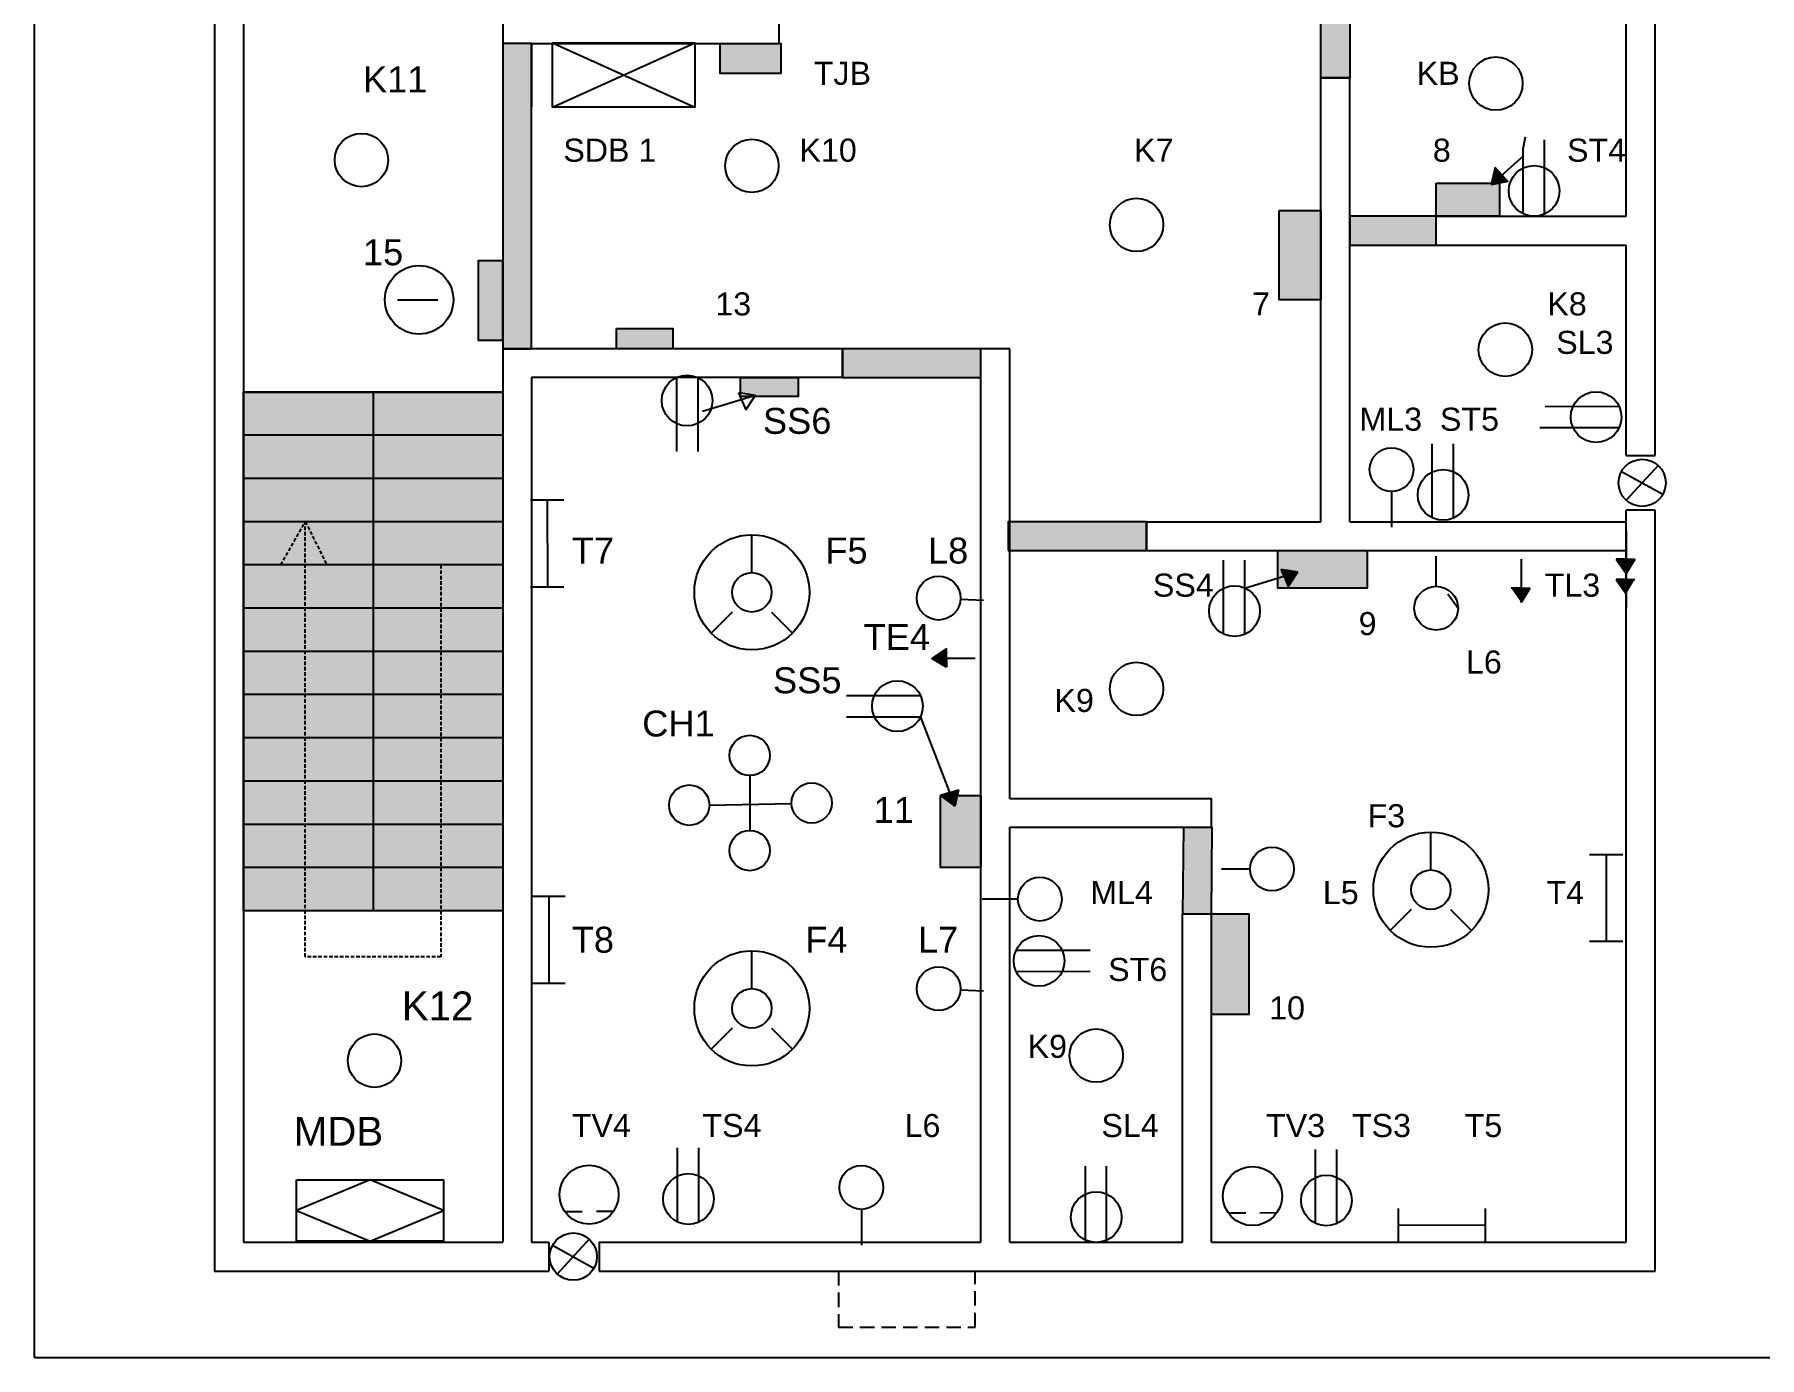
# Model space of a CAD drawing. Header units: inches. Extents: x -866 to 823, y 98 to 33361.
# Drawn here: x -353 to 246, y 128 to 588 of the extents above; entities that cross this region are included whole.
import ezdxf

# ---------------------------------------------------------------- set-up
doc = ezdxf.new("R2010")
doc.units = ezdxf.units.IN
doc.header["$LTSCALE"] = 5
doc.header["$MEASUREMENT"] = 0
doc.linetypes.add('DASHED2', pattern=[0.375, 0.25, -0.125])
doc.linetypes.add('DASHEDX2', pattern=[1.5, 1, -0.5])
doc.styles.get("Standard").update_dxf_attribs({"font": 'arial.ttf', "height": 12})

msp = doc.modelspace()

# ---------------------------------------------------------------- hatches: boundary and pattern name
at = {"linetype": 'Continuous'}
h = msp.add_hatch(color=252, dxfattribs=at)
h.paths.add_polyline_path([(68.5, 282.4), (55.5, 282.4), (55.5, 247.5), (68.5, 247.5)])
h.paths.add_polyline_path([(-24.5, 323.5), (-38.5, 323.5), (-38.5, 298.5), (-24.5, 298.5)])
h.paths.add_polyline_path([(109.5, 408.5), (78.5, 408.5), (78.5, 395.5), (109.5, 395.5)])
h.paths.add_polyline_path([(155.5, 536), (133.5, 536), (133.5, 524.5), (155.5, 524.5)])
h.paths.add_polyline_path([(93.5, 526.5), (79, 526.5), (79, 495.5), (93.5, 495.5)])
h.paths.add_polyline_path([(-37, 746), (-58.5, 746), (-58.5, 736.5), (-37, 736.5)])
h.paths.add_polyline_path([(75, 747.5), (60, 747.5), (60, 736.5), (75, 736.5)])
h.paths.add_polyline_path([(103.5, 747.5), (89.5, 747.5), (89.5, 736.5), (103.5, 736.5)])
h.paths.add_polyline_path([(76.5, 911.5), (48.5, 911.5), (48.5, 903.5), (76.5, 903.5)])
h.paths.add_polyline_path([(10.5, 911.5), (-19.5, 911.5), (-19.5, 903), (10.5, 903)])
h.paths.add_polyline_path([(-94, 584.5), (-115, 584.5), (-115, 574), (-94, 574)])
h.paths.add_polyline_path([(-131.5, 485.5), (-151, 485.5), (-151, 478.5), (-131.5, 478.5)])
h.paths.add_polyline_path([(-190.5, 509), (-199, 509), (-199, 481.5), (-190.5, 481.5)])
h = msp.add_hatch(color=54, dxfattribs=at)
h.paths.add_polyline_path([(-140.5, 676.5), (-180.5, 676.5), (-180.5, 666.5), (-140.5, 666.5)])
h.paths.add_polyline_path([(103.5, 620.5), (93.5, 620.5), (93.5, 572.5), (103.5, 572.5)])
h = msp.add_hatch(color=44, dxfattribs=at)
h.paths.add_polyline_path([(-180.5, 562.5), (-190.5, 562.5), (-190.5, 478.5), (-180.5, 478.5)])
h.paths.add_polyline_path([(-180.5, 584.5), (-190.5, 584.5), (-190.5, 562.5), (-180.5, 562.5)])
h = msp.add_hatch(color=42, dxfattribs=at)
h.paths.add_polyline_path([(-180.5, 562.5), (-190.5, 562.5), (-190.5, 478.5), (-180.5, 478.5)])
h.paths.add_polyline_path([(-180.5, 584.5), (-190.5, 584.5), (-190.5, 562.5), (-180.5, 562.5)])
for color, points in [(73, [(-94, 584.5), (-115, 584.5), (-115, 574), (-94, 574)]), (54, [(133.5, 524.5), (103.5, 524.5), (103.5, 514.5), (133.5, 514.5)]), (52, [(-24.5, 478.5), (-72.5, 478.5), (-72.5, 468.5), (-24.5, 468.5)]), (252, [(-88, 468.5), (-108, 468.5), (-108, 463.3), (-102.8, 462.47), (-103.11, 462), (-88, 462)]), (52, [(33, 418.5), (-14.5, 418.5), (-14.5, 408.5), (33, 408.5)]), (56, [(55.79, 312.4), (45.79, 312.5), (45.5, 282.5), (55.5, 282.5)])]:
    msp.add_hatch(color=color, dxfattribs=at).paths.add_polyline_path(points)
at = {"linetype": 'Continuous', "true_color": 0x000000}
h = msp.add_hatch(color=18, dxfattribs=at)
h.paths.add_polyline_path([(152.64, 535.45), (156.36, 538.79), (154.03, 541.39)])
h.paths.add_polyline_path([(152.64, 535.45), (158.36, 536.55), (156.36, 538.79)])
at = {"linetype": 'Continuous'}
h = msp.add_hatch(color=256, dxfattribs=at)
h.paths.add_polyline_path([(154.03, 541.39), (152.64, 535.45), (156.36, 538.79)])
h.paths.add_polyline_path([(152.64, 535.45), (158.36, 536.55), (156.36, 538.79)])
h = msp.add_hatch(color=254, dxfattribs=at)
h.paths.add_polyline_path([(-190.5, 433.5), (-235.5, 433.5), (-235.5, 418.5), (-190.5, 418.5)])
h.paths.add_polyline_path([(-190.5, 463.5), (-235.5, 463.5), (-235.5, 448.5), (-190.5, 448.5)])
h.paths.add_polyline_path([(-235.5, 463.5), (-280.5, 463.5), (-280.5, 448.5), (-235.5, 448.5)])
h.paths.add_polyline_path([(-235.5, 448.5), (-280.5, 448.5), (-280.5, 433.5), (-235.5, 433.5)])
h.paths.add_polyline_path([(-190.5, 448.5), (-235.5, 448.5), (-235.5, 433.5), (-190.5, 433.5)])
h.paths.add_polyline_path([(-190.5, 418.5), (-235.5, 418.5), (-235.5, 403.5), (-190.5, 403.5)])
h.paths.add_polyline_path([(-235.5, 433.5), (-280.5, 433.5), (-280.5, 418.5), (-235.5, 418.5)])
h.paths.add_polyline_path([(-235.5, 418.5), (-259, 418.5), (-251.5, 403.5), (-235.5, 403.5)])
h.paths.add_polyline_path([(-235.5, 403.5), (-259, 403.5), (-259, 388.5), (-235.5, 388.5)])
h.paths.add_polyline_path([(-212, 403.5), (-235.5, 403.5), (-235.5, 388.5), (-212, 388.5)])
h.paths.add_polyline_path([(-190.5, 403.5), (-212, 403.5), (-212, 388.5), (-190.5, 388.5)])
h.paths.add_polyline_path([(-259, 403.5), (-280.5, 403.5), (-280.5, 388.5), (-259, 388.5)])
h.paths.add_polyline_path([(-259, 388.5), (-280.5, 388.5), (-280.5, 373.5), (-259, 373.5)])
h.paths.add_polyline_path([(-235.5, 388.5), (-259, 388.5), (-259, 373.5), (-235.5, 373.5)])
h.paths.add_polyline_path([(-190.5, 388.5), (-212, 388.5), (-212, 373.5), (-190.5, 373.5)])
h.paths.add_polyline_path([(-190.5, 373.5), (-212, 373.5), (-212, 358.5), (-190.5, 358.5)])
h.paths.add_polyline_path([(-212, 373.5), (-235.5, 373.5), (-235.5, 358.5), (-212, 358.5)])
h.paths.add_polyline_path([(-235.5, 373.5), (-259, 373.5), (-259, 358.5), (-235.5, 358.5)])
h.paths.add_polyline_path([(-259, 373.5), (-280.5, 373.5), (-280.5, 358.5), (-259, 358.5)])
h.paths.add_polyline_path([(-259, 358.5), (-280.5, 358.5), (-280.5, 343.5), (-259, 343.5)])
h.paths.add_polyline_path([(-235.5, 358.5), (-259, 358.5), (-259, 343.5), (-235.5, 343.5)])
h.paths.add_polyline_path([(-212, 358.5), (-235.5, 358.5), (-235.5, 343.5), (-212, 343.5)])
h.paths.add_polyline_path([(-190.5, 358.5), (-212, 358.5), (-212, 343.5), (-190.5, 343.5)])
h.paths.add_polyline_path([(-190.5, 343.5), (-212, 343.5), (-212, 328.5), (-190.5, 328.5)])
h.paths.add_polyline_path([(-212, 343.5), (-235.5, 343.5), (-235.5, 328.5), (-212, 328.5)])
h.paths.add_polyline_path([(-235.5, 343.5), (-259, 343.5), (-259, 328.5), (-235.5, 328.5)])
h.paths.add_polyline_path([(-259, 343.5), (-280.5, 343.5), (-280.5, 328.5), (-259, 328.5)])
h.paths.add_polyline_path([(-259, 328.5), (-280.5, 328.5), (-280.5, 313.5), (-259, 313.5)])
h.paths.add_polyline_path([(-235.5, 328.5), (-259, 328.5), (-259, 313.5), (-235.5, 313.5)])
h.paths.add_polyline_path([(-235.5, 313.5), (-259, 313.5), (-259, 298.5), (-235.5, 298.5)])
h.paths.add_polyline_path([(-235.5, 298.5), (-259, 298.5), (-259, 283.5), (-235.5, 283.5)])
h.paths.add_polyline_path([(-212, 298.5), (-235.5, 298.5), (-235.5, 283.5), (-212, 283.5)])
h.paths.add_polyline_path([(-190.5, 298.5), (-212, 298.5), (-212, 283.5), (-190.5, 283.5)])
h.paths.add_polyline_path([(-190.5, 313.5), (-212, 313.5), (-212, 298.5), (-190.5, 298.5)])
h.paths.add_polyline_path([(-190.5, 328.5), (-212, 328.5), (-212, 313.5), (-190.5, 313.5)])
h.paths.add_polyline_path([(-212, 328.5), (-235.5, 328.5), (-235.5, 313.5), (-212, 313.5)])
h.paths.add_polyline_path([(-212, 313.5), (-235.5, 313.5), (-235.5, 298.5), (-212, 298.5)])
h.paths.add_polyline_path([(-259, 313.5), (-280.5, 313.5), (-280.5, 298.5), (-259, 298.5)])
h.paths.add_polyline_path([(-259, 298.5), (-280.5, 298.5), (-280.5, 283.5), (-259, 283.5)])
h.paths.add_polyline_path([(-259, 418.5), (-267.5, 403.5), (-259, 403.5)])
h.paths.add_polyline_path([(-259, 418.5), (-259, 403.5), (-251.5, 403.5)], flags=16)
h.paths.add_polyline_path([(-259, 418.5), (-280.5, 418.5), (-280.5, 403.5), (-267.5, 403.5)])
h = msp.add_hatch(color=254, dxfattribs=at)
h.set_gradient(color1=(84, 140, 187), one_color=1, tint=1, name='HEMISPHERICAL')
h.paths.add_polyline_path([(-235.5, 463.5), (-280.5, 463.5), (-280.5, 448.5), (-235.5, 448.5)])
h.paths.add_polyline_path([(-190.5, 463.5), (-235.5, 463.5), (-235.5, 448.5), (-190.5, 448.5)])
h.paths.add_polyline_path([(-190.5, 448.5), (-235.5, 448.5), (-235.5, 433.5), (-190.5, 433.5)])
h.paths.add_polyline_path([(-235.5, 448.5), (-280.5, 448.5), (-280.5, 433.5), (-235.5, 433.5)])
h.paths.add_polyline_path([(-235.5, 433.5), (-280.5, 433.5), (-280.5, 418.5), (-235.5, 418.5)])
h.paths.add_polyline_path([(-190.5, 433.5), (-235.5, 433.5), (-235.5, 418.5), (-190.5, 418.5)])
h.paths.add_polyline_path([(-190.5, 403.5), (-212, 403.5), (-212, 388.5), (-190.5, 388.5)])
h.paths.add_polyline_path([(-212, 403.5), (-235.5, 403.5), (-235.5, 388.5), (-212, 388.5)])
h.paths.add_polyline_path([(-190.5, 418.5), (-235.5, 418.5), (-235.5, 403.5), (-190.5, 403.5)])
h.paths.add_polyline_path([(-235.5, 418.5), (-259, 418.5), (-251.5, 403.5), (-235.5, 403.5)])
h.paths.add_polyline_path([(-259, 418.5), (-259, 403.5), (-251.5, 403.5)], flags=16)
h.paths.add_polyline_path([(-259, 418.5), (-267.5, 403.5), (-259, 403.5)])
h.paths.add_polyline_path([(-259, 418.5), (-280.5, 418.5), (-280.5, 403.5), (-267.5, 403.5)])
h.paths.add_polyline_path([(-259, 403.5), (-280.5, 403.5), (-280.5, 388.5), (-259, 388.5)])
h.paths.add_polyline_path([(-235.5, 403.5), (-259, 403.5), (-259, 388.5), (-235.5, 388.5)])
h.paths.add_polyline_path([(-212, 373.5), (-235.5, 373.5), (-235.5, 358.5), (-212, 358.5)])
h.paths.add_polyline_path([(-212, 388.5), (-235.5, 388.5), (-235.5, 373.5), (-212, 373.5)])
h.paths.add_polyline_path([(-235.5, 388.5), (-259, 388.5), (-259, 373.5), (-235.5, 373.5)])
h.paths.add_polyline_path([(-235.5, 373.5), (-259, 373.5), (-259, 358.5), (-235.5, 358.5)])
h.paths.add_polyline_path([(-259, 388.5), (-280.5, 388.5), (-280.5, 373.5), (-259, 373.5)])
h.paths.add_polyline_path([(-259, 373.5), (-280.5, 373.5), (-280.5, 358.5), (-259, 358.5)])
h.paths.add_polyline_path([(-259, 343.5), (-280.5, 343.5), (-280.5, 328.5), (-259, 328.5)])
h.paths.add_polyline_path([(-259, 358.5), (-280.5, 358.5), (-280.5, 343.5), (-259, 343.5)])
h.paths.add_polyline_path([(-235.5, 358.5), (-259, 358.5), (-259, 343.5), (-235.5, 343.5)])
h.paths.add_polyline_path([(-235.5, 343.5), (-259, 343.5), (-259, 328.5), (-235.5, 328.5)])
h.paths.add_polyline_path([(-212, 343.5), (-235.5, 343.5), (-235.5, 328.5), (-212, 328.5)])
h.paths.add_polyline_path([(-212, 358.5), (-235.5, 358.5), (-235.5, 343.5), (-212, 343.5)])
h.paths.add_polyline_path([(-190.5, 358.5), (-212, 358.5), (-212, 343.5), (-190.5, 343.5)])
h.paths.add_polyline_path([(-190.5, 373.5), (-212, 373.5), (-212, 358.5), (-190.5, 358.5)])
h.paths.add_polyline_path([(-190.5, 388.5), (-212, 388.5), (-212, 373.5), (-190.5, 373.5)])
h.paths.add_polyline_path([(-190.5, 343.5), (-212, 343.5), (-212, 328.5), (-190.5, 328.5)])
h.paths.add_polyline_path([(-190.5, 313.5), (-212, 313.5), (-212, 298.5), (-190.5, 298.5)])
h.paths.add_polyline_path([(-212, 328.5), (-235.5, 328.5), (-235.5, 313.5), (-212, 313.5)])
h.paths.add_polyline_path([(-235.5, 328.5), (-259, 328.5), (-259, 313.5), (-235.5, 313.5)])
h.paths.add_polyline_path([(-259, 328.5), (-280.5, 328.5), (-280.5, 313.5), (-259, 313.5)])
h.paths.add_polyline_path([(-259, 313.5), (-280.5, 313.5), (-280.5, 298.5), (-259, 298.5)])
h.paths.add_polyline_path([(-259, 298.5), (-280.5, 298.5), (-280.5, 283.5), (-259, 283.5)])
h.paths.add_polyline_path([(-235.5, 298.5), (-259, 298.5), (-259, 283.5), (-235.5, 283.5)])
h.paths.add_polyline_path([(-235.5, 313.5), (-259, 313.5), (-259, 298.5), (-235.5, 298.5)])
h.paths.add_polyline_path([(-212, 313.5), (-235.5, 313.5), (-235.5, 298.5), (-212, 298.5)])
h.paths.add_polyline_path([(-212, 298.5), (-235.5, 298.5), (-235.5, 283.5), (-212, 283.5)])
h.paths.add_polyline_path([(-190.5, 298.5), (-212, 298.5), (-212, 283.5), (-190.5, 283.5)])
h = msp.add_hatch(color=254, dxfattribs=at)
h.set_gradient(color1=(84, 140, 187), one_color=1, tint=1, name='SPHERICAL')
h.paths.add_polyline_path([(-235.5, 463.5), (-280.5, 463.5), (-280.5, 448.5), (-235.5, 448.5)])
h.paths.add_polyline_path([(-190.5, 463.5), (-235.5, 463.5), (-235.5, 448.5), (-190.5, 448.5)])
h.paths.add_polyline_path([(-190.5, 448.5), (-235.5, 448.5), (-235.5, 433.5), (-190.5, 433.5)])
h.paths.add_polyline_path([(-235.5, 448.5), (-280.5, 448.5), (-280.5, 433.5), (-235.5, 433.5)])
h.paths.add_polyline_path([(-190.5, 433.5), (-235.5, 433.5), (-235.5, 418.5), (-190.5, 418.5)])
h.paths.add_polyline_path([(-235.5, 433.5), (-280.5, 433.5), (-280.5, 418.5), (-235.5, 418.5)])
h.paths.add_polyline_path([(-259, 418.5), (-280.5, 418.5), (-280.5, 403.5), (-267.5, 403.5)])
h.paths.add_polyline_path([(-259, 418.5), (-267.5, 403.5), (-259, 403.5)])
h.paths.add_polyline_path([(-259, 418.5), (-259, 403.5), (-251.5, 403.5)])
h.paths.add_polyline_path([(-235.5, 418.5), (-259, 418.5), (-251.5, 403.5), (-235.5, 403.5)])
h.paths.add_polyline_path([(-190.5, 418.5), (-235.5, 418.5), (-235.5, 403.5), (-190.5, 403.5)])
h.paths.add_polyline_path([(-259, 403.5), (-280.5, 403.5), (-280.5, 388.5), (-259, 388.5)])
h.paths.add_polyline_path([(-235.5, 403.5), (-259, 403.5), (-259, 388.5), (-235.5, 388.5)])
h.paths.add_polyline_path([(-212, 403.5), (-235.5, 403.5), (-235.5, 388.5), (-212, 388.5)])
h.paths.add_polyline_path([(-190.5, 403.5), (-212, 403.5), (-212, 388.5), (-190.5, 388.5)])
h.paths.add_polyline_path([(-190.5, 388.5), (-212, 388.5), (-212, 373.5), (-190.5, 373.5)])
h.paths.add_polyline_path([(-212, 388.5), (-235.5, 388.5), (-235.5, 373.5), (-212, 373.5)])
h.paths.add_polyline_path([(-235.5, 388.5), (-259, 388.5), (-259, 373.5), (-235.5, 373.5)])
h.paths.add_polyline_path([(-259, 388.5), (-280.5, 388.5), (-280.5, 373.5), (-259, 373.5)])
h.paths.add_polyline_path([(-259, 373.5), (-280.5, 373.5), (-280.5, 358.5), (-259, 358.5)])
h.paths.add_polyline_path([(-235.5, 373.5), (-259, 373.5), (-259, 358.5), (-235.5, 358.5)])
h.paths.add_polyline_path([(-212, 373.5), (-235.5, 373.5), (-235.5, 358.5), (-212, 358.5)])
h.paths.add_polyline_path([(-190.5, 373.5), (-212, 373.5), (-212, 358.5), (-190.5, 358.5)])
h.paths.add_polyline_path([(-259, 358.5), (-280.5, 358.5), (-280.5, 343.5), (-259, 343.5)])
h.paths.add_polyline_path([(-235.5, 358.5), (-259, 358.5), (-259, 343.5), (-235.5, 343.5)])
h.paths.add_polyline_path([(-212, 358.5), (-235.5, 358.5), (-235.5, 343.5), (-212, 343.5)])
h.paths.add_polyline_path([(-190.5, 358.5), (-212, 358.5), (-212, 343.5), (-190.5, 343.5)])
h.paths.add_polyline_path([(-190.5, 343.5), (-212, 343.5), (-212, 328.5), (-190.5, 328.5)])
h.paths.add_polyline_path([(-190.5, 328.5), (-212, 328.5), (-212, 313.5), (-190.5, 313.5)])
h.paths.add_polyline_path([(-212, 328.5), (-235.5, 328.5), (-235.5, 313.5), (-212, 313.5)])
h.paths.add_polyline_path([(-212, 343.5), (-235.5, 343.5), (-235.5, 328.5), (-212, 328.5)])
h.paths.add_polyline_path([(-235.5, 343.5), (-259, 343.5), (-259, 328.5), (-235.5, 328.5)])
h.paths.add_polyline_path([(-235.5, 328.5), (-259, 328.5), (-259, 313.5), (-235.5, 313.5)])
h.paths.add_polyline_path([(-259, 328.5), (-280.5, 328.5), (-280.5, 313.5), (-259, 313.5)])
h.paths.add_polyline_path([(-259, 343.5), (-280.5, 343.5), (-280.5, 328.5), (-259, 328.5)])
h.paths.add_polyline_path([(-259, 313.5), (-280.5, 313.5), (-280.5, 298.5), (-259, 298.5)])
h.paths.add_polyline_path([(-235.5, 313.5), (-259, 313.5), (-259, 298.5), (-235.5, 298.5)])
h.paths.add_polyline_path([(-212, 313.5), (-235.5, 313.5), (-235.5, 298.5), (-212, 298.5)])
h.paths.add_polyline_path([(-190.5, 313.5), (-212, 313.5), (-212, 298.5), (-190.5, 298.5)])
h.paths.add_polyline_path([(-190.5, 298.5), (-212, 298.5), (-212, 283.5), (-190.5, 283.5)])
h.paths.add_polyline_path([(-212, 298.5), (-235.5, 298.5), (-235.5, 283.5), (-212, 283.5)])
h.paths.add_polyline_path([(-235.5, 298.5), (-259, 298.5), (-259, 283.5), (-235.5, 283.5)])
h.paths.add_polyline_path([(-259, 298.5), (-280.5, 298.5), (-280.5, 283.5), (-259, 283.5)])
h = msp.add_hatch(color=146, dxfattribs=at)
h.set_gradient(color1=(35, 64, 88), color2=(91, 145, 190), one_color=1, tint=0.55, name='INVCURVED')
h.paths.add_polyline_path([(-235.5, 463.5), (-280.5, 463.5), (-280.5, 448.5), (-235.5, 448.5)])
h.paths.add_polyline_path([(-190.5, 463.5), (-235.5, 463.5), (-235.5, 448.5), (-190.5, 448.5)])
h.paths.add_polyline_path([(-235.5, 448.5), (-280.5, 448.5), (-280.5, 433.5), (-235.5, 433.5)])
h.paths.add_polyline_path([(-190.5, 448.5), (-235.5, 448.5), (-235.5, 433.5), (-190.5, 433.5)])
h.paths.add_polyline_path([(-235.5, 433.5), (-280.5, 433.5), (-280.5, 418.5), (-235.5, 418.5)])
h.paths.add_polyline_path([(-190.5, 433.5), (-235.5, 433.5), (-235.5, 418.5), (-190.5, 418.5)])
h.paths.add_polyline_path([(-259, 418.5), (-280.5, 418.5), (-280.5, 403.5), (-267.5, 403.5)])
h.paths.add_polyline_path([(-259, 418.5), (-267.5, 403.5), (-259, 403.5)], flags=16)
h.paths.add_polyline_path([(-259, 418.5), (-259, 403.5), (-251.5, 403.5)], flags=16)
h.paths.add_polyline_path([(-235.5, 418.5), (-259, 418.5), (-251.5, 403.5), (-235.5, 403.5)])
h.paths.add_polyline_path([(-190.5, 418.5), (-235.5, 418.5), (-235.5, 403.5), (-190.5, 403.5)])
h.paths.add_polyline_path([(-259, 403.5), (-280.5, 403.5), (-280.5, 388.5), (-259, 388.5)])
h.paths.add_polyline_path([(-235.5, 403.5), (-259, 403.5), (-259, 388.5), (-235.5, 388.5)])
h.paths.add_polyline_path([(-212, 403.5), (-235.5, 403.5), (-235.5, 388.5), (-212, 388.5)])
h.paths.add_polyline_path([(-190.5, 403.5), (-212, 403.5), (-212, 388.5), (-190.5, 388.5)])
h.paths.add_polyline_path([(-259, 388.5), (-280.5, 388.5), (-280.5, 373.5), (-259, 373.5)])
h.paths.add_polyline_path([(-235.5, 388.5), (-259, 388.5), (-259, 373.5), (-235.5, 373.5)])
h.paths.add_polyline_path([(-212, 388.5), (-235.5, 388.5), (-235.5, 373.5), (-212, 373.5)])
h.paths.add_polyline_path([(-190.5, 388.5), (-212, 388.5), (-212, 373.5), (-190.5, 373.5)])
h.paths.add_polyline_path([(-259, 373.5), (-280.5, 373.5), (-280.5, 358.5), (-259, 358.5)])
h.paths.add_polyline_path([(-235.5, 373.5), (-259, 373.5), (-259, 358.5), (-235.5, 358.5)])
h.paths.add_polyline_path([(-212, 373.5), (-235.5, 373.5), (-235.5, 358.5), (-212, 358.5)])
h.paths.add_polyline_path([(-190.5, 373.5), (-212, 373.5), (-212, 358.5), (-190.5, 358.5)])
h.paths.add_polyline_path([(-259, 358.5), (-280.5, 358.5), (-280.5, 343.5), (-259, 343.5)])
h.paths.add_polyline_path([(-235.5, 358.5), (-259, 358.5), (-259, 343.5), (-235.5, 343.5)])
h.paths.add_polyline_path([(-212, 358.5), (-235.5, 358.5), (-235.5, 343.5), (-212, 343.5)])
h.paths.add_polyline_path([(-190.5, 358.5), (-212, 358.5), (-212, 343.5), (-190.5, 343.5)])
h.paths.add_polyline_path([(-259, 343.5), (-280.5, 343.5), (-280.5, 328.5), (-259, 328.5)])
h.paths.add_polyline_path([(-235.5, 343.5), (-259, 343.5), (-259, 328.5), (-235.5, 328.5)])
h.paths.add_polyline_path([(-212, 343.5), (-235.5, 343.5), (-235.5, 328.5), (-212, 328.5)])
h.paths.add_polyline_path([(-190.5, 343.5), (-212, 343.5), (-212, 328.5), (-190.5, 328.5)])
h.paths.add_polyline_path([(-259, 328.5), (-280.5, 328.5), (-280.5, 313.5), (-259, 313.5)])
h.paths.add_polyline_path([(-235.5, 328.5), (-259, 328.5), (-259, 313.5), (-235.5, 313.5)])
h.paths.add_polyline_path([(-212, 328.5), (-235.5, 328.5), (-235.5, 313.5), (-212, 313.5)])
h.paths.add_polyline_path([(-190.5, 328.5), (-212, 328.5), (-212, 313.5), (-190.5, 313.5)])
h.paths.add_polyline_path([(-259, 313.5), (-280.5, 313.5), (-280.5, 298.5), (-259, 298.5)])
h.paths.add_polyline_path([(-235.5, 313.5), (-259, 313.5), (-259, 298.5), (-235.5, 298.5)])
h.paths.add_polyline_path([(-212, 313.5), (-235.5, 313.5), (-235.5, 298.5), (-212, 298.5)])
h.paths.add_polyline_path([(-190.5, 313.5), (-212, 313.5), (-212, 298.5), (-190.5, 298.5)])
h.paths.add_polyline_path([(-259, 298.5), (-280.5, 298.5), (-280.5, 283.5), (-259, 283.5)])
h.paths.add_polyline_path([(-235.5, 298.5), (-259, 298.5), (-259, 283.5), (-235.5, 283.5)])
h.paths.add_polyline_path([(-212, 298.5), (-235.5, 298.5), (-235.5, 283.5), (-212, 283.5)])
h.paths.add_polyline_path([(-190.5, 298.5), (-212, 298.5), (-212, 283.5), (-190.5, 283.5)])
at = {"linetype": 'Continuous', "true_color": 0x000000}
h = msp.add_hatch(color=18, dxfattribs=at)
h.paths.add_polyline_path([(85.46, 401.09), (80.82, 399.22), (82.12, 395.98)])
h.paths.add_polyline_path([(85.46, 401.09), (79.7, 402.01), (80.82, 399.22)])
at = {"linetype": 'Continuous'}
h = msp.add_hatch(color=256, dxfattribs=at)
h.paths.add_polyline_path([(82.12, 395.98), (85.46, 401.09), (80.82, 399.22)])
h.paths.add_polyline_path([(80.82, 399.22), (85.46, 401.09), (79.7, 402.01)])
at = {"linetype": 'Continuous', "true_color": 0x000000}
h = msp.add_hatch(color=18, dxfattribs=at)
h.paths.add_polyline_path([(199.5, 400.5), (199.5, 405.5), (196, 405.5)])
h.paths.add_polyline_path([(199.5, 400.5), (202.5, 405.5), (199.5, 405.5)])
at = {"linetype": 'Continuous'}
h = msp.add_hatch(color=256, dxfattribs=at)
h.paths.add_polyline_path([(196, 405.5), (199.5, 400.5), (199.5, 405.5)])
h.paths.add_polyline_path([(199.5, 405.5), (199.5, 400.5), (202.5, 405.5)])
h = msp.add_hatch(color=0, dxfattribs=at)
h.paths.add_polyline_path([(202.5, 405.5), (199.5, 405.5), (199.5, 400.5)])
h.paths.add_polyline_path([(199.5, 405.5), (196, 405.5), (199.5, 400.5)])
at = {"linetype": 'Continuous', "true_color": 0x000000}
h = msp.add_hatch(color=18, dxfattribs=at)
h.paths.add_polyline_path([(199.5, 400.5), (199.5, 405.5), (196, 405.5)])
h.paths.add_polyline_path([(199.5, 400.5), (202.5, 405.5), (199.5, 405.5)])
at = {"linetype": 'Continuous'}
h = msp.add_hatch(color=256, dxfattribs=at)
h.paths.add_polyline_path([(196, 405.5), (199.5, 400.5), (199.5, 405.5)])
h.paths.add_polyline_path([(199.5, 405.5), (199.5, 400.5), (202.5, 405.5)])
h = msp.add_hatch(color=0, dxfattribs=at)
h.paths.add_polyline_path([(202.5, 405.5), (199.5, 405.5), (199.5, 400.5)])
h.paths.add_polyline_path([(199.5, 405.5), (196, 405.5), (199.5, 400.5)])
at = {"linetype": 'Continuous', "true_color": 0x000000}
h = msp.add_hatch(color=18, dxfattribs=at)
h.paths.add_polyline_path([(199.5, 400.5), (199.5, 405.5), (196, 405.5)])
h.paths.add_polyline_path([(199.5, 400.5), (202.5, 405.5), (199.5, 405.5)])
h = msp.add_hatch(color=18, dxfattribs=at)
h.paths.add_polyline_path([(163, 390.5), (163, 395.5), (159.5, 395.5)])
h.paths.add_polyline_path([(163, 390.5), (166, 395.5), (163, 395.5)])
at = {"linetype": 'Continuous'}
h = msp.add_hatch(color=256, dxfattribs=at)
h.paths.add_polyline_path([(159.5, 395.5), (163, 390.5), (163, 395.5)])
h.paths.add_polyline_path([(163, 395.5), (163, 390.5), (166, 395.5)])
h = msp.add_hatch(color=0, dxfattribs=at)
h.paths.add_polyline_path([(166, 395.5), (163, 395.5), (163, 390.5)])
h.paths.add_polyline_path([(163, 395.5), (159.5, 395.5), (163, 390.5)])
at = {"linetype": 'Continuous', "true_color": 0x000000}
h = msp.add_hatch(color=18, dxfattribs=at)
h.paths.add_polyline_path([(199.5, 393.5), (199.5, 398.5), (196, 398.5)])
h.paths.add_polyline_path([(199.5, 393.5), (202.5, 398.5), (199.5, 398.5)])
h = msp.add_hatch(color=18, dxfattribs=at)
h.paths.add_polyline_path([(-41.5, 371), (-36.5, 371), (-36.5, 374.5)])
h.paths.add_polyline_path([(-41.5, 371), (-36.5, 368), (-36.5, 371)])
at = {"linetype": 'Continuous'}
h = msp.add_hatch(color=256, dxfattribs=at)
h.paths.add_polyline_path([(-36.5, 374.5), (-41.5, 371), (-36.5, 371)])
h.paths.add_polyline_path([(-41.5, 371), (-36.5, 368), (-36.5, 371)])
at = {"linetype": 'Continuous', "true_color": 0x000000}
h = msp.add_hatch(color=18, dxfattribs=at)
h.paths.add_polyline_path([(-33.62, 319.84), (-35.17, 324.59), (-38.5, 323.5)])
h.paths.add_polyline_path([(-33.62, 319.84), (-32.32, 325.52), (-35.17, 324.59)])
at = {"linetype": 'Continuous'}
h = msp.add_hatch(color=256, dxfattribs=at)
h.paths.add_polyline_path([(-38.5, 323.5), (-33.62, 319.84), (-35.17, 324.59)])
h.paths.add_polyline_path([(-33.62, 319.84), (-32.32, 325.52), (-35.17, 324.59)])

# ---------------------------------------------------------------- linework, layer by layer
for p, q in [((-353, 128.5), (-353, 953.5)), ((209.5, 441.5), (209.5, 726.5)), ((-290.5, 676.5), (-290.5, 158.5)), ((-94.5, 584.5), (-94.5, 676.5)), ((-280.5, 666.5), (-280.5, 168.5)), ((-190.5, 666.5), (-190.5, 562.5)), ((-190.5, 666.5), (-190.5, 562.5)), ((199.5, 524.5), (199.5, 620.5)), ((-180.5, 584.5), (-94.5, 584.5)), ((-180.5, 584.5), (-180.5, 562.5)), ((-173.18, 584.7), (-123.83, 562.3)), ((-173.18, 562.3), (-123.83, 584.7)), ((93.5, 418.5), (93.5, 572.5)), ((93.5, 572.5), (103.5, 572.5)), ((103.5, 486.5), (103.5, 572.5)), ((163.73, 547.85), (164.5, 552)), ((171.12, 525.28), (171.11, 551.01)), ((163.81, 545.46), (152.64, 535.45)), ((163.74, 525.34), (163.73, 547.85)), ((154.03, 541.39), (152.64, 535.45)), ((156.36, 538.79), (154.03, 541.39)), ((163.73, 539.05), (163.73, 542.2)), ((152.64, 535.45), (156.36, 538.79)), ((152.64, 535.45), (156.36, 538.79)), ((158.36, 536.55), (152.64, 535.45)), ((156.36, 538.79), (156.36, 538.79)), ((156.36, 538.79), (158.36, 536.55)), ((133.5, 524.5), (199.5, 524.5)), ((133.5, 514.5), (133.5, 524.5)), ((103.5, 418.5), (103.5, 514.5)), ((133.5, 514.5), (199.5, 514.5)), ((199.5, 441.5), (199.5, 514.5)), ((-227, 495.5), (-213, 495.5)), ((-72.5, 478.5), (-190.5, 478.5)), ((-190.5, 478.5), (-190.5, 168.5)), ((-190.5, 478.5), (-190.5, 168.5)), ((-190.5, 478.5), (-190.5, 168.5)), ((-72.5, 478.5), (-180.5, 478.5)), ((-72.5, 478.5), (-180.5, 478.5)), ((-72.5, 468.5), (-72.5, 478.5)), ((-14.5, 478.5), (-24.5, 478.5)), ((-24.5, 168.5), (-24.5, 478.5)), ((-14.5, 322.5), (-14.5, 478.5)), ((-14.5, 322.5), (-14.5, 478.5)), ((-14.5, 322.5), (-14.5, 478.5)), ((-72.5, 468.5), (-180.5, 468.5)), ((-180.5, 468.5), (-180.5, 168.5)), ((-130.12, 468.57), (-130.12, 442.84)), ((-122.74, 468.5), (-122.74, 445.99)), ((-190.5, 463.5), (-280.5, 463.5)), ((-235.5, 463.5), (-235.5, 283.5)), ((-121.15, 456.88), (-102.8, 462.47)), ((-107.44, 460.61), (-108.56, 463.39)), ((-108.56, 463.39), (-102.8, 462.47)), ((-106.14, 457.36), (-102.8, 462.47)), ((-107.44, 460.61), (-106.14, 457.36)), ((197.02, 458.43), (171.3, 458.41)), ((196.96, 451.05), (169.5, 451.03)), ((-190.5, 448.5), (-280.5, 448.5)), ((-122.74, 445.99), (-122.74, 442.84)), ((132.16, 419.85), (132.15, 445.5)), ((139.54, 419.79), (139.53, 445.52)), ((210.56, 438.03), (199.44, 425.97)), ((199.5, 441.5), (209.5, 441.5)), ((-190.5, 433.5), (-280.5, 433.5)), ((139.53, 432.65), (139.53, 435.8)), ((197.83, 435.98), (212.17, 428.02)), ((-180.81, 426.08), (-169.26, 426.08)), ((-175.04, 426.08), (-174.96, 395.93)), ((118, 429), (118, 416.6)), ((199.5, 168.5), (199.5, 422.5)), ((209.5, 422.5), (199.5, 422.5)), ((209.5, 158.5), (209.5, 422.5)), ((-190.5, 418.5), (-280.5, 418.5)), ((-104, 400.84), (-104, 413.98)), ((33, 418.5), (93.5, 418.5)), ((33, 418.5), (33, 408.5)), ((103.5, 418.5), (199.5, 418.5)), ((199.5, 415.5), (199.5, 400.5)), ((199.5, 415.5), (199.5, 400.5)), ((199.5, 415.5), (199.5, 388.5)), ((33, 408.5), (199.5, 408.5)), ((199.5, 408.5), (199.5, 393.5)), ((-190.5, 403.5), (-280.5, 403.5)), ((59.73, 402.05), (59.73, 405.2)), ((59.74, 379.54), (59.73, 402.05)), ((67.12, 379.48), (67.11, 405.2)), ((80.82, 399.22), (79.7, 402.01)), ((79.7, 402.01), (85.46, 401.09)), ((133.5, 396.1), (133.5, 406.5)), ((163, 405.5), (163, 390.5)), ((199.5, 405.5), (196, 405.5)), ((196, 405.5), (199.5, 400.5)), ((199.5, 405.5), (196, 405.5)), ((196, 405.5), (199.5, 400.5)), ((199.5, 405.5), (196, 405.5)), ((199.5, 400.5), (199.5, 405.5)), ((199.5, 400.5), (199.5, 405.5)), ((199.5, 405.5), (199.5, 405.5)), ((199.5, 405.5), (202.5, 405.5)), ((202.5, 405.5), (199.5, 400.5)), ((199.5, 400.5), (199.5, 405.5)), ((199.5, 400.5), (199.5, 405.5)), ((199.5, 405.5), (199.5, 405.5)), ((199.5, 405.5), (202.5, 405.5)), ((202.5, 405.5), (199.5, 400.5)), ((199.5, 400.5), (199.5, 405.5)), ((199.5, 405.5), (199.5, 405.5)), ((199.5, 405.5), (202.5, 405.5)), ((-180.81, 395.93), (-169.26, 395.93)), ((67.12, 395.5), (85.46, 401.09)), ((85.46, 401.09), (80.82, 399.22)), ((85.46, 401.09), (80.82, 399.22)), ((80.82, 399.22), (82.12, 395.98)), ((80.82, 399.22), (80.82, 399.22)), ((82.12, 395.98), (85.46, 401.09)), ((163, 395.5), (159.5, 395.5)), ((163, 390.5), (163, 395.5)), ((163, 390.5), (163, 395.5)), ((163, 395.5), (163, 395.5)), ((163, 395.5), (166, 395.5)), ((166, 395.5), (163, 390.5)), ((199.5, 398.5), (196, 398.5)), ((196, 398.5), (199.5, 393.5)), ((199.5, 393.5), (199.5, 398.5)), ((199.5, 398.5), (199.5, 398.5)), ((199.5, 398.5), (202.5, 398.5)), ((-31.62, 391.67), (-23.63, 391.32)), ((137.6, 393.5), (141.1, 388.5)), ((-190.5, 388.5), (-280.5, 388.5)), ((-110.84, 387.16), (-118.13, 379.87)), ((-97.16, 387.16), (-89.87, 379.87)), ((-190.5, 373.5), (-280.5, 373.5)), ((-36.5, 374.5), (-41.5, 371)), ((-36.5, 371), (-36.5, 374.5)), ((-26.5, 371), (-41.5, 371)), ((-41.5, 371), (-36.5, 371)), ((-41.5, 371), (-36.5, 371)), ((-36.5, 368), (-41.5, 371)), ((-36.5, 371), (-36.5, 371)), ((-36.5, 371), (-36.5, 368)), ((-190.5, 358.5), (-280.5, 358.5)), ((-45.48, 358.12), (-71.2, 358.11)), ((-68.05, 350.73), (-71.2, 350.73)), ((-45.54, 350.74), (-68.05, 350.73)), ((-45.54, 350.74), (-33.62, 319.84)), ((-190.5, 343.5), (-280.5, 343.5)), ((-104.75, 330.4), (-104.75, 311.4)), ((-190.5, 328.5), (-280.5, 328.5)), ((-35.17, 324.59), (-38.5, 323.5)), ((-38.5, 323.5), (-33.62, 319.84)), ((-35.17, 324.59), (-32.32, 325.52)), ((-33.62, 319.84), (-35.17, 324.59)), ((-33.62, 319.84), (-35.17, 324.59)), ((-35.17, 324.59), (-35.17, 324.59)), ((-32.32, 325.52), (-33.62, 319.84)), ((-118.75, 320.15), (-90.25, 320.76)), ((-14.5, 322.5), (55.5, 322.5)), ((55.5, 312.5), (55.5, 322.5)), ((-190.5, 313.5), (-280.5, 313.5)), ((-14.5, 168.5), (-14.5, 312.5)), ((-14.5, 168.5), (-14.5, 312.5)), ((-14.5, 168.5), (-14.5, 312.5)), ((-14.5, 312.5), (55.5, 312.5)), ((131.68, 297.66), (131.68, 310.8)), ((186.69, 303.07), (198.24, 303.07)), ((192.46, 303.07), (192.54, 272.93)), ((-190.5, 298.5), (-280.5, 298.5)), ((68.9, 298), (59, 298)), ((-180.31, 288.57), (-168.76, 288.57)), ((-174.54, 288.57), (-174.46, 258.43)), ((-11.67, 287.55), (-24.06, 287.55)), ((-190.5, 283.5), (-280.5, 283.5)), ((45.5, 168.5), (45.5, 282.5)), ((45.5, 282.5), (55.5, 282.5)), ((55.5, 168.5), (55.5, 282.5)), ((124.84, 283.98), (117.55, 276.69)), ((138.52, 283.98), (145.81, 276.69)), ((-104, 256.48), (-104, 269.62)), ((-12.3, 269.88), (10.21, 269.89)), ((10.21, 269.89), (13.36, 269.89)), ((186.69, 272.93), (198.24, 272.93)), ((-180.31, 258.43), (-168.76, 258.43)), ((-12.36, 262.49), (13.36, 262.51)), ((-31.62, 256.12), (-23.63, 255.77)), ((-110.84, 242.8), (-118.13, 235.51)), ((-97.16, 242.8), (-89.87, 235.51)), ((-129.8, 198.05), (-129.8, 201.2)), ((-129.79, 175.54), (-129.8, 198.05)), ((-122.41, 175.48), (-122.42, 201.2)), ((91.64, 197.55), (91.64, 200.7)), ((99.03, 174.98), (99.02, 200.7)), ((11.73, 191.74), (11.73, 194.89)), ((11.74, 169.23), (11.73, 191.74)), ((19.12, 169.17), (19.11, 194.9)), ((91.65, 175.04), (91.64, 197.55)), ((-236.54, 190.16), (-262.09, 179.48)), ((-210.99, 179.48), (-236.54, 190.16)), ((-66, 179.9), (-66, 167.5)), ((120.43, 168.67), (120.43, 180.22)), ((150.58, 168.67), (150.58, 180.22)), ((-262.09, 179.48), (-236.54, 168.81)), ((-236.54, 168.81), (-210.99, 179.48)), ((-168.93, 179.16), (-162.87, 179.2)), ((-157.97, 179.24), (-151.99, 179.29)), ((61.32, 178.66), (67.38, 178.7)), ((72.28, 178.74), (78.26, 178.79)), ((120.43, 174.45), (150.58, 174.52)), ((-280.5, 168.5), (-190.5, 168.5)), ((-180.5, 168.5), (-174.5, 168.5)), ((-174.5, 168.5), (-174.5, 158.5)), ((-160.44, 169.53), (-171.56, 157.47)), ((-157, 168.5), (-157, 158.5)), ((-157, 168.5), (-24.5, 168.5)), ((-14.5, 168.5), (45.5, 168.5)), ((55.5, 168.5), (199.5, 168.5)), ((-173.17, 167.48), (-158.83, 159.52)), ((-290.5, 158.5), (-174.5, 158.5)), ((-190.5, 158.5), (-174.5, 158.5)), ((-190.5, 158.5), (-174.5, 158.5)), ((-157, 158.5), (209.5, 158.5)), ((-157, 158.5), (-14.5, 158.5)), ((-157, 158.5), (-14.5, 158.5)), ((-353, 128.5), (294.5, 128.5))]:
    msp.add_line(p, q, dxfattribs=at)
at = {"linetype": 'DASHED2'}
for p, q in [((-267.5, 403.5), (-259, 418.5)), ((-259, 267.5), (-259, 418.5)), ((-259, 418.5), (-251.5, 403.5)), ((-212, 403.5), (-212, 267.5)), ((-212, 267.5), (-259, 267.5))]:
    msp.add_line(p, q, dxfattribs=at)
at = {"linetype": 'DASHEDX2'}
for p, q in [((-74, 158.5), (-74, 139)), ((-26.5, 139), (-26.5, 158.5)), ((-74, 139), (-26.5, 139))]:
    msp.add_line(p, q, dxfattribs=at)
at = {"linetype": 'Continuous'}
for points in [[(93.5, 620.5), (103.5, 620.5), (103.5, 572.5), (93.5, 572.5)], [(-180.5, 584.5), (-190.5, 584.5), (-190.5, 478.5), (-180.5, 478.5)], [(-173.18, 584.7), (-123.83, 584.7), (-123.83, 562.3), (-173.18, 562.3)], [(-115, 584.5), (-94, 584.5), (-94, 574), (-115, 574)], [(133.5, 536), (155.5, 536), (155.5, 524.5), (133.5, 524.5)], [(79, 526.5), (93.5, 526.5), (93.5, 495.5), (79, 495.5)], [(103.5, 514.5), (133.5, 514.5), (133.5, 524.5), (103.5, 524.5)], [(-190.5, 509), (-199, 509), (-199, 481.5), (-190.5, 481.5)], [(-151, 485.5), (-131.5, 485.5), (-131.5, 478.5), (-151, 478.5)], [(-72.5, 468.5), (-24.5, 468.5), (-24.5, 478.5), (-72.5, 478.5)], [(-108, 468.5), (-88, 468.5), (-88, 462), (-108, 462)], [(-280.5, 463.5), (-190.5, 463.5), (-190.5, 283.5), (-280.5, 283.5)], [(-15, 408.5), (33, 408.5), (33, 418.5), (-15, 418.5)], [(78.5, 408.5), (109.5, 408.5), (109.5, 395.5), (78.5, 395.5)], [(-38.5, 323.5), (-24.5, 323.5), (-24.5, 298.5), (-38.5, 298.5)], [(45.79, 312.5), (45.5, 282.5), (55.5, 282.4), (55.79, 312.4)], [(55.5, 282.4), (68.5, 282.4), (68.5, 247.5), (55.5, 247.5)], [(-262.09, 190.16), (-210.99, 190.16), (-210.99, 168.81), (-262.09, 168.81)]]:
    msp.add_lwpolyline(points, close=True, dxfattribs=at)
for centre, radius in [((154.24, 570.55), 9.26), ((-239.52, 544), 9.26), ((-104, 542), 9.26), ((167.5, 533.3), 8.8), ((29.5, 521.5), 9.26), ((-219.5, 495.5), 11.88), ((157.5, 478.2), 9.26), ((-126.5, 460.54), 8.8), ((189, 454.8), 8.8), ((118, 436.6), 7.6), ((205, 432), 8.2), ((135.92, 427.82), 8.8), ((-104, 394), 19.98), ((-104, 394), 6.84), ((-39.21, 392), 7.6), ((63.5, 387.5), 8.8), ((133.5, 388.5), 7.6), ((29.5, 360.5), 9.26), ((-53.5, 354.5), 8.8), ((-104.75, 337.4), 7), ((-125.75, 320.15), 7), ((-83.25, 320.9), 7), ((-104.75, 304.4), 7), ((76.5, 298), 7.6), ((131.68, 290.82), 19.98), ((-4.06, 287.55), 7.6), ((131.68, 290.82), 6.84), ((-104, 249.64), 19.98), ((-4.34, 266.12), 8.8), ((-39.21, 256.45), 7.6), ((-104, 249.64), 6.84), ((-235, 231.5), 9.26), ((15.5, 233.24), 9.26), ((-160.5, 185), 10.25), ((-126.03, 183.5), 8.8), ((-66, 187.5), 7.6), ((69.75, 184.5), 10.25), ((95.41, 183), 8.8), ((15.5, 177.2), 8.8), ((-166, 163.5), 8.2)]:
    msp.add_circle(centre, radius, dxfattribs=at)

# ---------------------------------------------------------------- texts
at = {"linetype": 'Continuous', "attachment_point": 1}
for s, insert, char_height, width in [('                       \\P             SL1                                          {\\C3;M1 }               {\\C3;M2}               \\P                                   {\\C4;TV1}   TS1     L1                          L3       TS2   TV2\\P            {\\C3;15_1 }                                                         {\\C2; TE2\\P}                                              F1                                    F2                                   K5\\P                                                                L2                                   L4                       \\P     T1                             T2                                      T3                         \\P\\P\\P                   ST1             {\\C2;TE1 }            SS1                             SS2                    SS3\\P\\P         \\P           {\\C3;15_2}                      {\\C1;3}                                    {\\C1; 4 }                 {\\C1;5 \\P}\\P\\P          K2                                       L10                                                 ML1\\P    {\\C1; 1  }                                                                                             \\P                                                SS7                          {\\C2; TE5}               ST2         K4\\P                                       {\\C1;14\\P}\\P           K1                              L9                       F6                                  SL2\\P                                                                                  15_4                        \\P\\P                                            {\\C3;15_3  }                                T8                  ST3     \\P                     \\P                                      TJB                                                             KB\\P \\P         {\\C1; SDB 1 }               K10                               K7                            {\\C1; 8 }            ST4\\P\\P\\P                    \\P                           {\\C1;13    }                                                   {\\C1; 7}                               K8\\P                                                                                                                         SL3\\P                                                                                                                           \\P                                                                                                   ML3  ST5   \\P                                         ', (-200.5, 911.5), 8, 414.2692), ('K11\\P\\P\\P\\P{\\C1;15}', (-239, 576.5), 9, 40), ('                       SS6\\P\\P\\P    T7                     F5      L8\\P\\P                                 {\\C1;TE4}\\P                        SS5\\P           CH1\\P                                             \\P                                  {\\C1;11\\P}\\P\\P    T8                   F4       L7', (-180.5, 458), 9, 156), ('                SS4                                     TL3\\P                                       {\\C1;9 }              \\P                                                   L6\\P     K9                                  \\P\\P                                       \\P                                        F3\\P        \\P         ML4                   L5                     T4\\P\\P           ST6           \\P                             10\\P{\\C1;  K9}', (-14.5, 400.5), 8, 214), ('K12', (-225.5, 255.5), 10, 35), ('{\\C1;MDB}', (-263, 212), 10, 52.0106), ('TV4        TS4                L6                  SL4            TV3   TS3      T5', (-166.5, 213), 8, 322.5)]:
    msp.add_mtext(s, dxfattribs=dict(at, insert=insert, char_height=char_height, width=width))

doc.saveas('drawing.dxf')
